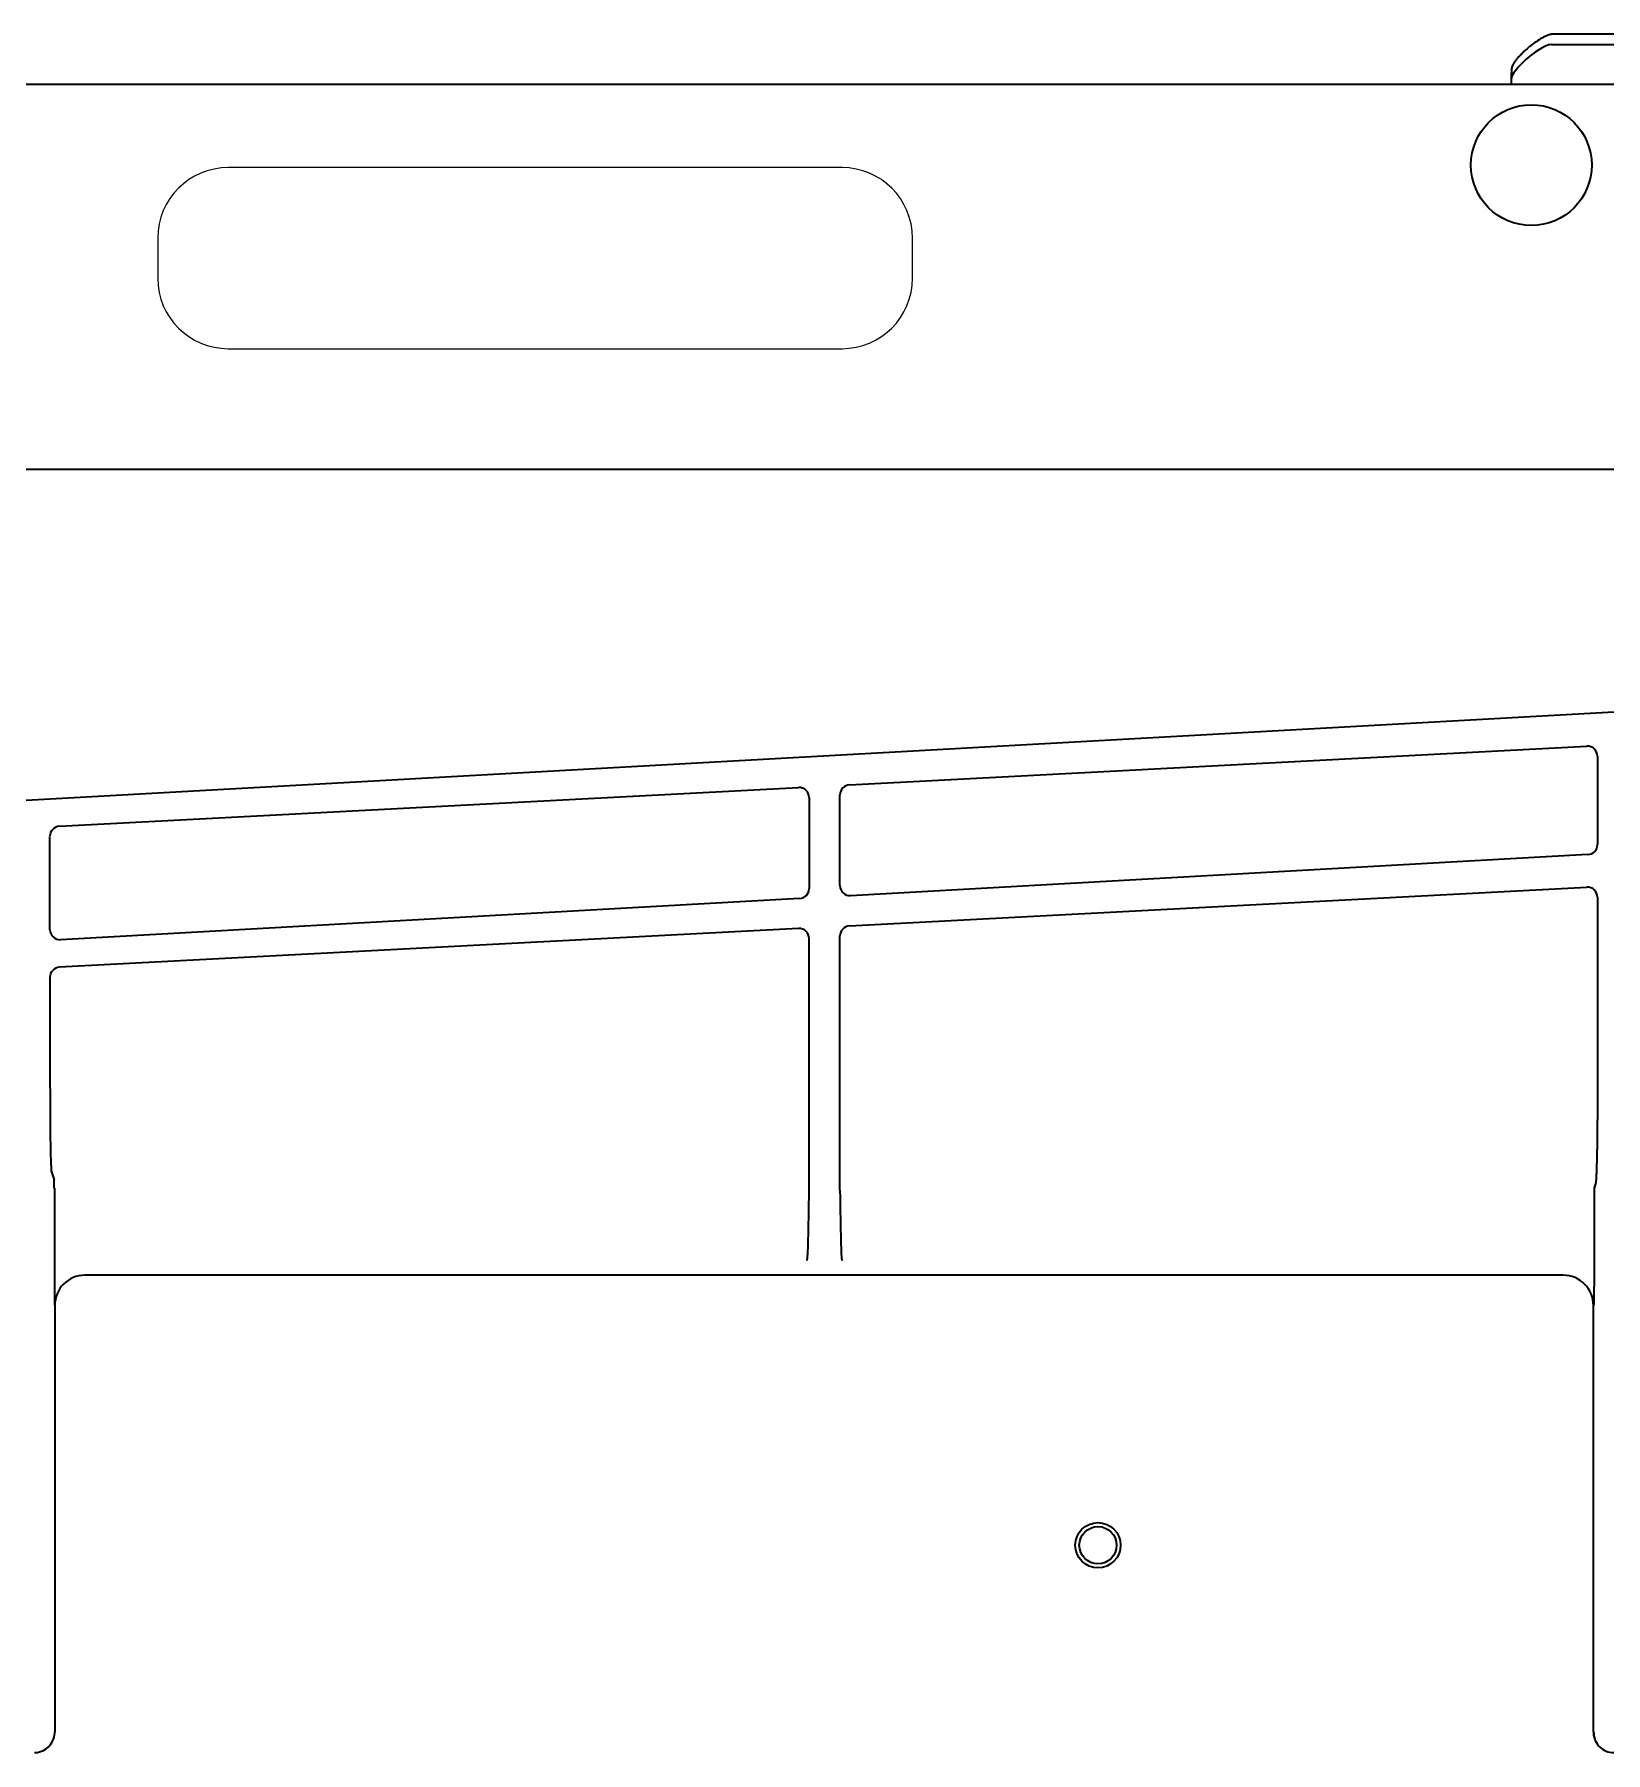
# Model space of a CAD drawing. Extents: x 5987 to 10491, y -672 to 3388.
# Drawn here: x 8951.4 to 9107.5, y 3163.7 to 3334.5 of the extents above; entities that cross this region are included whole.
import ezdxf

# ---------------------------------------------------------------- set-up
doc = ezdxf.new("R2010")
doc.units = 0
doc.header["$LTSCALE"] = 5
doc.layers.get('0').update_dxf_attribs({"linetype": 'CONTINUOUS', "lineweight": 0})
doc.layers.add('1', color=7, linetype='CONTINUOUS', true_color=0xffffff)

msp = doc.modelspace()

# ---------------------------------------------------------------- linework, layer by layer
for p, q in [((9031.64, 3321.28), (8970.64, 3321.28)), ((8963.64, 3314.28), (8963.64, 3310.28)), ((9038.64, 3310.28), (9038.64, 3314.28)), ((8970.64, 3303.28), (9031.64, 3303.28))]:
    msp.add_line(p, q)
for centre, start, end in [((8970.64, 3314.28), 90, 180), ((9031.64, 3314.28), 0, 90), ((8970.64, 3310.28), 180, 270), ((9031.64, 3310.28), 270, 0)]:
    msp.add_arc(centre, 7, start, end)
at = {"layer": '1', "color": 7, "linetype": 'Continuous', "lineweight": 35}
for p, q in [((9182.83, 3334.53), (9102.19, 3334.53)), ((9102.14, 3333.53), (9101.93, 3333.5)), ((9102.14, 3333.53), (9101.93, 3333.5)), ((9102.14, 3333.53), (9105.14, 3333.53)), ((9104.31, 3333.53), (9104.3, 3333.53)), ((9104.31, 3333.53), (9104.3, 3333.53)), ((9104.3, 3333.53), (9219.97, 3333.53)), ((9098.16, 3330.2), (9098.19, 3331.17)), ((9230.14, 3329.53), (8376.14, 3329.53)), ((9098.15, 3330.1), (9098.14, 3329.53)), ((9178.12, 3291.28), (8428.03, 3291.28)), ((9190.67, 3271.74), (8906.29, 3255.89)), ((9032.38, 3259.92), (9105.65, 3263.77)), ((9106.71, 3262.77), (9106.71, 3253.98)), ((8953.87, 3255.8), (9027.31, 3259.65)), ((9028.37, 3258.66), (9028.37, 3249.62)), ((9031.43, 3249.9), (9031.43, 3258.92)), ((8952.92, 3245.52), (8952.92, 3254.8)), ((9105.76, 3252.99), (9032.49, 3248.9)), ((9032.38, 3245.9), (9105.65, 3249.75)), ((9027.42, 3248.62), (8953.98, 3244.52)), ((9106.71, 3248.75), (9106.71, 3229.89)), ((9027.31, 3245.63), (8953.87, 3241.78)), ((9028.37, 3219.7), (9028.37, 3244.64)), ((9031.43, 3219.62), (9031.43, 3244.91)), ((8952.92, 3240.78), (8952.92, 3230.15)), ((8953.07, 3221.46), (8953.34, 3220.64)), ((9106.55, 3220.39), (9106.37, 3219.84)), ((8953.36, 3219.84), (8953.36, 3211.46)), ((9106.37, 3219.84), (9106.37, 3212.21)), ((8956.4, 3211.17), (8956.4, 3211.17)), ((9103.32, 3211.17), (8956.4, 3211.17)), ((9103.32, 3211.17), (9103.32, 3211.17)), ((8953.39, 3208.21), (8953.4, 3208.17)), ((8953.4, 3208.17), (8953.4, 3165.78)), ((9106.33, 3208.22), (9106.31, 3208.17)), ((9106.31, 3165.78), (9106.31, 3208.17)), ((8953.26, 3165.05), (8953.3, 3165.14)), ((9106.42, 3165.14), (9106.45, 3165.05))]:
    msp.add_line(p, q, dxfattribs=at)
msp.add_lwpolyline([(9101.93, 3333.5), (9101.86, 3333.48), (9101.55, 3333.36), (9101.23, 3333.2), (9100.9, 3333), (9100.52, 3332.75), (9100.17, 3332.49), (9099.86, 3332.25), (9099.6, 3332.02), (9099.37, 3331.8), (9099.16, 3331.6), (9098.97, 3331.4), (9098.8, 3331.22), (9098.65, 3331.04), (9098.52, 3330.87), (9098.4, 3330.7), (9098.3, 3330.53), (9098.21, 3330.36), (9098.16, 3330.2), (9098.15, 3330.1)], dxfattribs=at)
for centre, radius in [((9100.14, 3321.53), 6), ((9057.07, 3184.33), 2.25), ((9057.07, 3184.33), 1.85)]:
    msp.add_circle(centre, radius, dxfattribs=at)
for centre, major_axis, ratio, start_param, end_param in [((9105.71, 3262.77), (0.829, -0.56), 0.999069, 0.594221, 2.218099), ((9027.37, 3258.66), (0.829, -0.56), 0.999069, 0.594221, 2.218099), ((9032.43, 3258.92), (0.996, -0.091), 0.99936, 1.71631, 3.232194), ((8953.92, 3254.8), (0.996, -0.091), 0.99936, 1.71631, 3.232194), ((9105.71, 3253.98), (-0.821, -0.571), 0.999112, 1.017308, 2.533193), ((9027.37, 3249.62), (-0.821, -0.571), 0.999112, 1.017308, 2.533193), ((9032.43, 3249.9), (-0.996, -0.089), 0.999321, 6.194725, 7.818603), ((9105.71, 3248.75), (0.865, -0.501), 0.998992, 0.52525, 2.149129), ((9027.37, 3244.64), (0.829, -0.56), 0.999069, 0.594221, 2.218099), ((9032.43, 3244.9), (-0.999, -0.037), 0.999278, 4.730072, 6.245957), ((8953.92, 3245.52), (-0.996, -0.089), 0.999321, 6.194725, 7.818603), ((8953.92, 3240.78), (0.996, -0.091), 0.99936, 1.71631, 3.232194), ((8953.08, 3230.15), (0, -8.7), 0.017473, 4.712312, 6.230773), ((8953.34, 3219.84), (0, -0.8), 0.017455, 1.570796, 3.089233), ((9028.16, 3225.88), (0, -13.25), 0.017454, 0.052356, 1.085353), ((9031.64, 3225.88), (0, -13.25), 0.017473, 5.204442, 6.230773), ((8956.4, 3208.16), (0.95, -2.85), 0.997466, 2.820542, 4.390425), ((9103.31, 3208.16), (-0.95, -2.85), 0.997466, 1.89276, 3.462643), ((8951.4, 3165.78), (-0.63, -1.9), 0.999999, 1.570781, 1.89276), ((9108.31, 3165.78), (0.63, -1.9), 0.999999, 4.390425, 4.712405), ((9108.35, 3165.67), (-1.98, -0.31), 0.977026, 6.122506, 7.694216), ((8951.36, 3165.67), (1.98, -0.31), 0.977026, 4.872155, 6.122708)]:
    msp.add_ellipse(centre, major_axis=major_axis, ratio=ratio, start_param=start_param, end_param=end_param, dxfattribs=at)
for points, knots in [([(9102.19, 3334.53), (9102.04, 3334.53), (9101.81, 3334.45), (9101.49, 3334.31), (9101.18, 3334.16), (9100.81, 3333.92), (9100.35, 3333.62), (9099.84, 3333.21), (9099.43, 3332.85), (9099.13, 3332.54), (9098.9, 3332.31), (9098.67, 3332.07), (9098.48, 3331.8), (9098.31, 3331.52), (9098.2, 3331.32), (9098.19, 3331.17)], [0, 0, 0, 0, 0.0625, 0.125, 0.1875, 0.25, 0.375, 0.5, 0.625, 0.6875, 0.75, 0.8125, 0.875, 0.9375, 1, 1, 1, 1]), ([(9101.93, 3333.5), (9101.92, 3333.49), (9101.91, 3333.49), (9101.9, 3333.49), (9101.89, 3333.49)], [0, 0, 0, 0, 0.50167, 1, 1, 1, 1]), ([(9106.71, 3229.89), (9106.71, 3229.81), (9106.71, 3229.74), (9106.71, 3229.59), (9106.71, 3229.37), (9106.71, 3229.15), (9106.71, 3228.71), (9106.71, 3228.14), (9106.7, 3227.57), (9106.7, 3227.15), (9106.7, 3227.01), (9106.7, 3226.73), (9106.7, 3226.59), (9106.69, 3226.19), (9106.69, 3225.92), (9106.69, 3225.41), (9106.68, 3225.16), (9106.68, 3224.8), (9106.68, 3224.68), (9106.68, 3224.5), (9106.68, 3224.44), (9106.67, 3224.33), (9106.67, 3224.27), (9106.67, 3223.99), (9106.67, 3223.77), (9106.66, 3223.36), (9106.65, 3223.16), (9106.65, 3222.79), (9106.64, 3222.57), (9106.64, 3222.36), (9106.63, 3222.28), (9106.63, 3222.24), (9106.63, 3222.12), (9106.63, 3222.05), (9106.62, 3221.83), (9106.62, 3221.69), (9106.61, 3221.5), (9106.61, 3221.44), (9106.6, 3221.33), (9106.6, 3221.27), (9106.59, 3221.11), (9106.59, 3221.01), (9106.58, 3220.82), (9106.57, 3220.73), (9106.57, 3220.6), (9106.56, 3220.56), (9106.56, 3220.49), (9106.56, 3220.46), (9106.56, 3220.43), (9106.55, 3220.41), (9106.55, 3220.4), (9106.55, 3220.39)], [0, 0, 0, 0, 0.015625, 0.015625, 0.03125, 0.0625, 0.0625, 0.125, 0.1875, 0.1875, 0.21875, 0.21875, 0.25, 0.25, 0.3125, 0.3125, 0.375, 0.375, 0.40625, 0.40625, 0.421875, 0.421875, 0.4375, 0.4375, 0.5, 0.5, 0.5625, 0.5625, 0.625, 0.640625, 0.640625, 0.65625, 0.65625, 0.6875, 0.6875, 0.75, 0.75, 0.78125, 0.78125, 0.8125, 0.8125, 0.875, 0.875, 0.9375, 0.9375, 0.96875, 0.96875, 0.984375, 0.992188, 0.992188, 1, 1, 1, 1]), ([(8953.36, 3211.46), (8953.36, 3211.42), (8953.36, 3211.38), (8953.36, 3211.31), (8953.36, 3211.27), (8953.36, 3211.15), (8953.36, 3211.07), (8953.36, 3210.92), (8953.36, 3210.84), (8953.36, 3210.73), (8953.36, 3210.69), (8953.36, 3210.62), (8953.36, 3210.58), (8953.36, 3210.39), (8953.36, 3210.25), (8953.36, 3209.97), (8953.36, 3209.83), (8953.37, 3209.56), (8953.37, 3209.43), (8953.37, 3209.18), (8953.37, 3209.05), (8953.38, 3208.81), (8953.38, 3208.68), (8953.38, 3208.5), (8953.38, 3208.45), (8953.38, 3208.36), (8953.38, 3208.31), (8953.38, 3208.27), (8953.39, 3208.24), (8953.39, 3208.22), (8953.39, 3208.21)], [0, 0, 0, 0, 0.03125, 0.03125, 0.0625, 0.0625, 0.125, 0.125, 0.1875, 0.1875, 0.21875, 0.21875, 0.25, 0.25, 0.375, 0.375, 0.5, 0.5, 0.625, 0.625, 0.75, 0.75, 0.875, 0.875, 0.9375, 0.9375, 0.96875, 0.984375, 0.984375, 1, 1, 1, 1])]:
    msp.add_open_spline(points, degree=3, knots=knots, dxfattribs=at)
msp.add_open_spline([(9106.37, 3212.21), (9106.37, 3212.2), (9106.37, 3212.17), (9106.37, 3212.12), (9106.37, 3212.07), (9106.37, 3212.02), (9106.37, 3211.97), (9106.37, 3211.92), (9106.37, 3211.87), (9106.37, 3211.81), (9106.37, 3211.75), (9106.37, 3211.69), (9106.37, 3211.62), (9106.37, 3211.55), (9106.37, 3211.48), (9106.37, 3211.41), (9106.37, 3211.33), (9106.37, 3211.24), (9106.37, 3211.16), (9106.37, 3211.06), (9106.37, 3210.97), (9106.37, 3210.87), (9106.37, 3210.76), (9106.37, 3210.65), (9106.37, 3210.53), (9106.37, 3210.42), (9106.37, 3210.3), (9106.37, 3210.19), (9106.37, 3210.08), (9106.36, 3209.98), (9106.36, 3209.88), (9106.36, 3209.77), (9106.36, 3209.68), (9106.36, 3209.58), (9106.36, 3209.49), (9106.36, 3209.4), (9106.36, 3209.31), (9106.36, 3209.23), (9106.36, 3209.15), (9106.36, 3209.08), (9106.35, 3209), (9106.35, 3208.94), (9106.35, 3208.87), (9106.35, 3208.81), (9106.35, 3208.75), (9106.35, 3208.7), (9106.35, 3208.65), (9106.35, 3208.6), (9106.35, 3208.56), (9106.35, 3208.52), (9106.34, 3208.48), (9106.34, 3208.44), (9106.34, 3208.41), (9106.34, 3208.38), (9106.34, 3208.36), (9106.34, 3208.33), (9106.34, 3208.31), (9106.34, 3208.29), (9106.34, 3208.28), (9106.34, 3208.26), (9106.33, 3208.25), (9106.33, 3208.24), (9106.33, 3208.23), (9106.33, 3208.23), (9106.33, 3208.22), (9106.33, 3208.22), (9106.33, 3208.22), (9106.33, 3208.22)], degree=3, dxfattribs=at)

doc.saveas('drawing.dxf')
